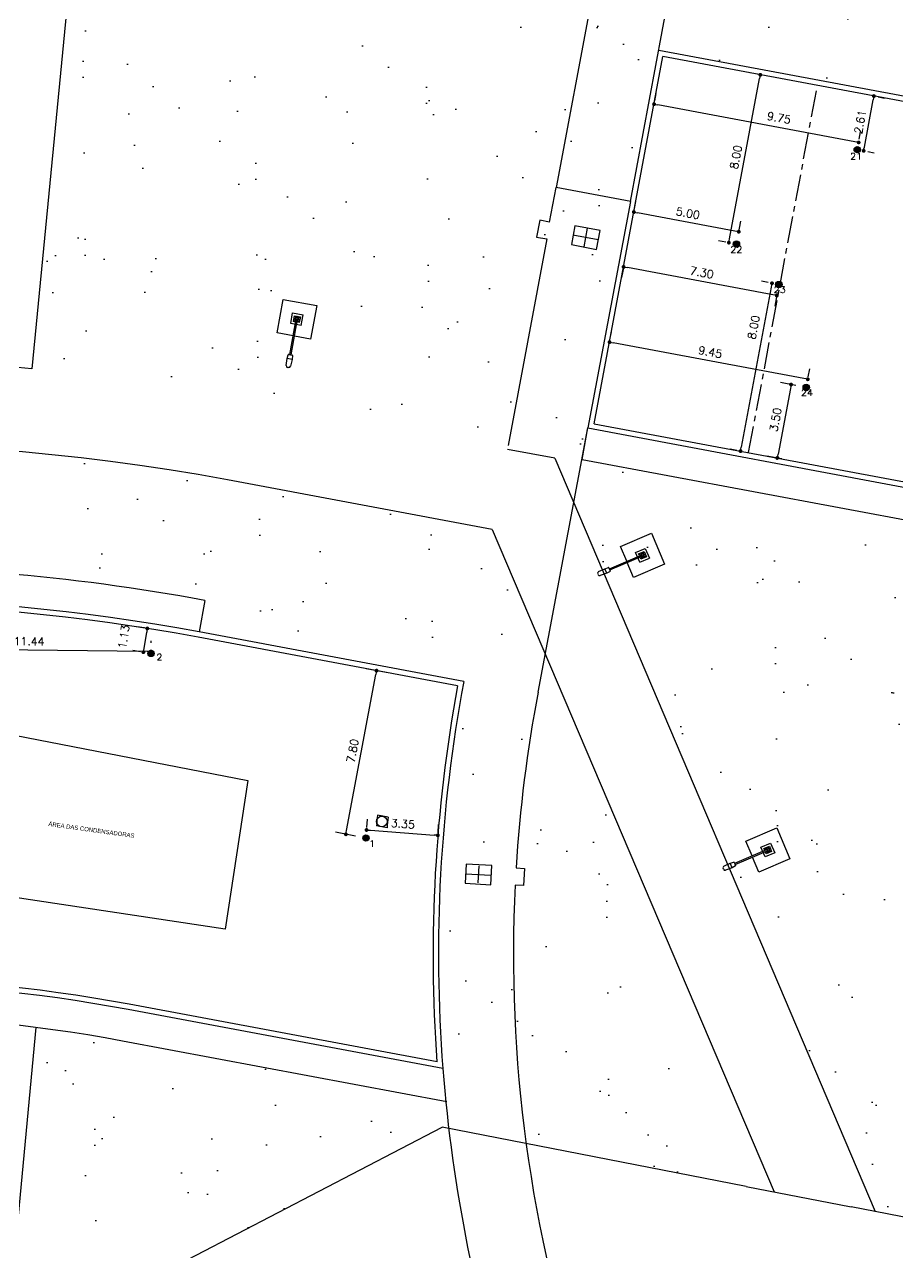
# Model space of a CAD drawing. Header units: metres. Extents: x 1796 to 2240, y -1398 to -687.
# Drawn here: x 1979.8 to 2020.7, y -1213.2 to -1155.6 of the extents above; entities that cross this region are included whole.
import ezdxf

# ---------------------------------------------------------------- set-up
doc = ezdxf.new("R2010")
doc.units = ezdxf.units.M
doc.header["$MEASUREMENT"] = 0
doc.linetypes.add('CENTER', pattern=[2, 1.25, -0.25, 0.25, -0.25])
doc.layers.get('0').update_dxf_attribs({"linetype": 'CONTINUOUS'})
doc.layers.get('Defpoints').update_dxf_attribs({"linetype": 'CONTINUOUS'})
for name, color, linetype in [('ARQUITETURA', 253, 'CONTINUOUS'), ('Cota', 10, 'CONTINUOUS'), ('MARCAÇÕES NA MANTA', 6, 'CONTINUOUS')]:
    doc.layers.add(name, color=color, linetype=linetype)
doc.styles.add('ENGECAD', font='arial.ttf')
doc.styles.add('R60-250', font='romans.shx', dxfattribs={"height": 0.375})
doc.styles.add('S20', font='SIMPLEX.shx', dxfattribs={"width": 1.1, "height": 0.2})
doc.dimstyles.new('250', dxfattribs={"dimtxt": 0.375, "dimasz": 0.18, "dimexe": 0.5, "dimexo": 0.5, "dimgap": 0.225, "dimtad": 1, "dimzin": 1, "dimdsep": 46, "dimtxsty": 'R60-250', "dimblk1": 'DOT', "dimblk2": 'DOT', "dimsah": 1, "dimcen": 0, "dimclrd": 1, "dimclre": 1, "dimclrt": 30, "dimadec": 0, "dimazin": 0, "dimtfac": 1, "dimtmove": 2, "dimatfit": 3, "dimldrblk": 'DOT', "dimfxl": 1, "dimtolj": 1, "dimtzin": 0, "dimarcsym": 0})
pattern_1 = [(350.62296, (1466.5355, -762.2295), (4.08992, 4.08927), [0, -4.56, 0, -5.1, 0, -4.875]), (320.623, (1466.5355, -762.2295), (9.808834, 1.91215), [0, -2.46, 0, -4.11, 0, -1.575]), (280.62296, (1464.013, -759.536), (6.39856, -6.807323), [0, -1.5, 0, -5.4, 0, -7.05]), (270.623, (1464.013, -759.536), (8.08648, -4.78256), [0, -0.75, 0, -3.54, 0, -4.05])]

# ---------------------------------------------------------------- blocks, each defined once
blk = doc.blocks.new('_DOT')
at = {"color": 0, "linetype": 'ByBlock'}
blk.add_line((-0.5, 0), (-1, 0), dxfattribs=at)
at = {"color": 0, "linetype": 'ByBlock', "const_width": 0.5}
blk.add_lwpolyline([(-0.25, 0, 1), (0.25, 0, 1)], format="xyb", close=True, dxfattribs=at)
blk = doc.blocks.new('*D1028')
at = {"layer": 'Cota', "color": 1, "lineweight": -2, "transparency": 16777216}
for p, q in [((2015.937, -1172.544), (2015.227, -1172.411)), ((2015.685, -1172.68), (2015.107, -1175.767)), ((2015.293, -1175.984), (2014.583, -1175.851))]:
    blk.add_line(p, q, dxfattribs=at)
at = {"layer": 'Defpoints', "color": 0, "transparency": 16777216}
for p in [(2016.429, -1172.636), (2015.074, -1175.943), (2015.785, -1176.077)]:
    blk.add_point(p, dxfattribs=at)
at = {"layer": 'Cota', "color": 1, "lineweight": -2, "transparency": 16777216, "xscale": 0.18, "yscale": 0.18, "zscale": 0.18}
for p, rotation in [((2015.718, -1172.503), 79.3932378000195), ((2015.074, -1175.943), 259.3932378000195)]:
    blk.add_blockref('_DOT', p, dxfattribs=dict(at, rotation=rotation))
at = {"layer": 'Cota', "color": 30, "transparency": 16777216, "insert": (2014.991, -1174.147), "char_height": 0.375, "attachment_point": 5, "rotation": 79.39324, "style": 'R60-250'}
blk.add_mtext('\\A1;3.50', dxfattribs=at)
blk = doc.blocks.new('*D1029')
at = {"layer": 'Cota', "color": 1, "lineweight": -2, "transparency": 16777216}
for p, q in [((2007.232, -1170.405), (2007.304, -1170.025)), ((2016.323, -1172.222), (2007.389, -1170.549)), ((2016.521, -1172.145), (2016.592, -1171.764))]:
    blk.add_line(p, q, dxfattribs=at)
at = {"layer": 'Defpoints', "color": 0, "transparency": 16777216}
for p in [(2007.212, -1170.516), (2007.14, -1170.897), (2016.429, -1172.636)]:
    blk.add_point(p, dxfattribs=at)
at = {"layer": 'Cota', "color": 1, "lineweight": -2, "transparency": 16777216, "xscale": 0.18, "yscale": 0.18, "zscale": 0.18}
for p, rotation in [((2007.212, -1170.516), 169.3935661138183), ((2016.5, -1172.255), 349.3935661138184)]:
    blk.add_blockref('_DOT', p, dxfattribs=dict(at, rotation=rotation))
at = {"layer": 'Cota', "color": 30, "transparency": 16777216, "insert": (2011.932, -1170.98), "char_height": 0.375, "attachment_point": 5, "rotation": 349.39357, "style": 'R60-250'}
blk.add_mtext('\\A1;9.45', dxfattribs=at)
blk = doc.blocks.new('*D1030')
at = {"layer": 'Cota', "color": 1, "lineweight": -2, "transparency": 16777216}
for p, q in [((2007.877, -1166.965), (2007.78, -1167.48)), ((2014.871, -1168.299), (2008.049, -1167.022)), ((2015.052, -1168.309), (2014.956, -1168.823))]:
    blk.add_line(p, q, dxfattribs=at)
at = {"layer": 'Defpoints', "color": 0, "transparency": 16777216}
for p in [(2007.969, -1166.474), (2007.872, -1166.988), (2015.144, -1167.817)]:
    blk.add_point(p, dxfattribs=at)
at = {"layer": 'Cota', "color": 1, "lineweight": -2, "transparency": 16777216, "xscale": 0.18, "yscale": 0.18, "zscale": 0.18}
for p, rotation in [((2007.872, -1166.988), 169.3935661138183), ((2015.048, -1168.332), 349.3935661138184)]:
    blk.add_blockref('_DOT', p, dxfattribs=dict(at, rotation=rotation))
at = {"layer": 'Cota', "color": 30, "transparency": 16777216, "insert": (2011.536, -1167.255), "char_height": 0.375, "attachment_point": 5, "rotation": 349.39357, "style": 'R60-250'}
blk.add_mtext('\\A1;7.30', dxfattribs=at)
blk = doc.blocks.new('*D1031')
at = {"layer": 'Cota', "color": 1, "lineweight": -2, "transparency": 16777216}
for p, q in [((2008.337, -1164.508), (2008.445, -1163.929)), ((2013.091, -1165.308), (2008.53, -1164.454)), ((2013.251, -1165.428), (2013.36, -1164.85))]:
    blk.add_line(p, q, dxfattribs=at)
at = {"layer": 'Defpoints', "color": 0, "transparency": 16777216}
for p in [(2008.353, -1164.421), (2008.245, -1164.999), (2013.159, -1165.92)]:
    blk.add_point(p, dxfattribs=at)
at = {"layer": 'Cota', "color": 1, "lineweight": -2, "transparency": 16777216, "xscale": 0.18, "yscale": 0.18, "zscale": 0.18}
for p, rotation in [((2008.353, -1164.421), 169.3935661138203), ((2013.268, -1165.341), 349.3935661138203)]:
    blk.add_blockref('_DOT', p, dxfattribs=dict(at, rotation=rotation))
at = {"layer": 'Cota', "color": 30, "transparency": 16777216, "insert": (2010.886, -1164.475), "char_height": 0.375, "attachment_point": 5, "rotation": 349.39357, "style": 'R60-250'}
blk.add_mtext('\\A1;5.00', dxfattribs=at)
blk = doc.blocks.new('*D1032')
at = {"layer": 'Cota', "color": 1, "lineweight": -2, "transparency": 16777216}
for p, q in [((2009.329, -1159.21), (2009.392, -1158.871)), ((2018.707, -1161.124), (2009.477, -1159.396)), ((2018.912, -1161.005), (2018.976, -1160.666))]:
    blk.add_line(p, q, dxfattribs=at)
at = {"layer": 'Defpoints', "color": 0, "transparency": 16777216}
for p in [(2009.237, -1159.702), (2009.3, -1159.363), (2018.82, -1161.496)]:
    blk.add_point(p, dxfattribs=at)
at = {"layer": 'Cota', "color": 1, "lineweight": -2, "transparency": 16777216, "xscale": 0.18, "yscale": 0.18, "zscale": 0.18}
for p, rotation in [((2009.3, -1159.363), 169.3935661138177), ((2018.884, -1161.157), 349.3935661138177)]:
    blk.add_blockref('_DOT', p, dxfattribs=dict(at, rotation=rotation))
at = {"layer": 'Cota', "color": 30, "transparency": 16777216, "insert": (2015.153, -1160.005), "char_height": 0.375, "attachment_point": 5, "rotation": 349.39357, "style": 'R60-250'}
blk.add_mtext('\\A1;9.75', dxfattribs=at)
blk = doc.blocks.new('*D1033')
at = {"layer": 'Cota', "color": 1, "lineweight": -2, "transparency": 16777216}
for p, q in [((2019.151, -1161.375), (2019.565, -1159.163)), ((2019.792, -1159.023), (2020.09, -1159.078)), ((2019.312, -1161.588), (2019.609, -1161.644))]:
    blk.add_line(p, q, dxfattribs=at)
at = {"layer": 'Defpoints', "color": 0, "transparency": 16777216}
for p in [(2019.301, -1158.931), (2019.598, -1158.986), (2018.82, -1161.496)]:
    blk.add_point(p, dxfattribs=at)
at = {"layer": 'Cota', "color": 1, "lineweight": -2, "transparency": 16777216, "xscale": 0.18, "yscale": 0.18, "zscale": 0.18}
for p, rotation in [((2019.598, -1158.986), 79.39323779998495), ((2019.118, -1161.552), 259.3932377999849)]:
    blk.add_blockref('_DOT', p, dxfattribs=dict(at, rotation=rotation))
at = {"layer": 'Cota', "color": 30, "transparency": 16777216, "insert": (2018.953, -1160.193), "char_height": 0.375, "attachment_point": 5, "rotation": 79.39324, "style": 'R60-250'}
blk.add_mtext('\\A1;2.61', dxfattribs=at)
blk = doc.blocks.new('*D1034')
at = {"layer": 'Cota', "color": 1, "lineweight": -2, "transparency": 16777216}
for p, q in [((2014.14, -1157.964), (2013.786, -1157.898)), ((2012.838, -1165.676), (2014.245, -1158.167)), ((2012.668, -1165.828), (2012.314, -1165.761))]:
    blk.add_line(p, q, dxfattribs=at)
at = {"layer": 'Defpoints', "color": 0, "transparency": 16777216}
for p in [(2014.278, -1157.99), (2014.632, -1158.056), (2013.159, -1165.92)]:
    blk.add_point(p, dxfattribs=at)
at = {"layer": 'Cota', "color": 1, "lineweight": -2, "transparency": 16777216, "xscale": 0.18, "yscale": 0.18, "zscale": 0.18}
for p, rotation in [((2014.278, -1157.99), 79.39323779997832), ((2012.805, -1165.853), 259.3932377999783)]:
    blk.add_blockref('_DOT', p, dxfattribs=dict(at, rotation=rotation))
at = {"layer": 'Cota', "color": 30, "transparency": 16777216, "insert": (2013.136, -1161.846), "char_height": 0.375, "attachment_point": 5, "rotation": 79.39324, "style": 'R60-250'}
blk.add_mtext('\\A1;8.00', dxfattribs=at)
blk = doc.blocks.new('*D1035')
at = {"layer": 'Cota', "color": 1, "lineweight": -2, "transparency": 16777216}
for p, q in [((2014.792, -1167.935), (2013.386, -1175.444)), ((2014.652, -1167.725), (2014.334, -1167.666)), ((2013.18, -1175.589), (2012.861, -1175.529))]:
    blk.add_line(p, q, dxfattribs=at)
at = {"layer": 'Defpoints', "color": 0, "transparency": 16777216}
for p in [(2015.144, -1167.817), (2013.353, -1175.621), (2013.671, -1175.681)]:
    blk.add_point(p, dxfattribs=at)
at = {"layer": 'Cota', "color": 1, "lineweight": -2, "transparency": 16777216, "xscale": 0.18, "yscale": 0.18, "zscale": 0.18}
for p, rotation in [((2014.825, -1167.758), 79.39323780001797), ((2013.353, -1175.621), 259.3932378000179)]:
    blk.add_blockref('_DOT', p, dxfattribs=dict(at, rotation=rotation))
at = {"layer": 'Cota', "color": 30, "transparency": 16777216, "insert": (2013.965, -1169.82), "char_height": 0.375, "attachment_point": 5, "rotation": 79.39324, "style": 'R60-250'}
blk.add_mtext('\\A1;8.00', dxfattribs=at)
blk = doc.blocks.new('*D1059')
at = {"layer": 'Cota', "color": 1, "lineweight": -2, "transparency": 16777216}
for p, q in [((1995.84, -1193.252), (1995.868, -1192.874)), ((1999.181, -1193.502), (1999.209, -1193.124)), ((1996.011, -1193.386), (1998.992, -1193.609))]:
    blk.add_line(p, q, dxfattribs=at)
at = {"layer": 'Defpoints', "color": 0, "transparency": 16777216}
for p in [(1995.803, -1193.75), (1999.172, -1193.623), (1999.143, -1194.001)]:
    blk.add_point(p, dxfattribs=at)
at = {"layer": 'Cota', "color": 1, "lineweight": -2, "transparency": 16777216, "xscale": 0.18, "yscale": 0.18, "zscale": 0.18}
for p, rotation in [((1995.831, -1193.373), 175.716974517362), ((1999.172, -1193.623), 355.716974517362)]:
    blk.add_blockref('_DOT', p, dxfattribs=dict(at, rotation=rotation))
at = {"layer": 'Cota', "color": 30, "transparency": 16777216, "insert": (1997.532, -1193.086), "char_height": 0.375, "attachment_point": 5, "rotation": 355.71697, "style": 'R60-250'}
blk.add_mtext('\\A1;3.35', dxfattribs=at)
blk = doc.blocks.new('*D1061')
at = {"layer": 'Cota', "color": 1, "lineweight": -2, "transparency": 16777216}
for p, q in [((1994.897, -1193.398), (1996.266, -1186.085)), ((1996.747, -1185.992), (1995.808, -1185.816)), ((1995.311, -1193.658), (1994.372, -1193.483))]:
    blk.add_line(p, q, dxfattribs=at)
at = {"layer": 'Defpoints', "color": 0, "transparency": 16777216}
for p in [(1996.299, -1185.908), (1997.238, -1186.084), (1995.803, -1193.75)]:
    blk.add_point(p, dxfattribs=at)
at = {"layer": 'Cota', "color": 1, "lineweight": -2, "transparency": 16777216, "xscale": 0.18, "yscale": 0.18, "zscale": 0.18}
for p, rotation in [((1996.299, -1185.908), 79.39323779997613), ((1994.863, -1193.575), 259.3932377999761)]:
    blk.add_blockref('_DOT', p, dxfattribs=dict(at, rotation=rotation))
at = {"layer": 'Cota', "color": 30, "transparency": 16777216, "insert": (1995.176, -1189.665), "char_height": 0.375, "attachment_point": 5, "rotation": 79.39324, "style": 'R60-250'}
blk.add_mtext('\\A1;7.80', dxfattribs=at)
blk = doc.blocks.new('*D1062')
at = {"layer": 'Cota', "color": 1, "lineweight": -2, "transparency": 16777216}
for p, q in [((1985.423, -1183.906), (1985.066, -1183.848)), ((1985.405, -1184.866), (1985.53, -1184.106)), ((1985.241, -1185.022), (1984.883, -1184.963))]:
    blk.add_line(p, q, dxfattribs=at)
at = {"layer": 'Defpoints', "color": 0, "transparency": 16777216}
for p in [(1985.559, -1183.929), (1985.917, -1183.987), (1985.734, -1185.102)]:
    blk.add_point(p, dxfattribs=at)
at = {"layer": 'Cota', "color": 1, "lineweight": -2, "transparency": 16777216, "xscale": 0.18, "yscale": 0.18, "zscale": 0.18}
for p, rotation in [((1985.559, -1183.929), 80.69568368938832), ((1985.376, -1185.044), 260.6956836893884)]:
    blk.add_blockref('_DOT', p, dxfattribs=dict(at, rotation=rotation))
at = {"layer": 'Cota', "color": 30, "transparency": 16777216, "insert": (1984.456, -1184.321), "char_height": 0.375, "attachment_point": 5, "rotation": 80.69568, "style": 'R60-250'}
blk.add_mtext('\\A1;1.13', dxfattribs=at)
blk = doc.blocks.new('*D1063')
at = {"layer": 'Cota', "color": 1, "lineweight": -2, "transparency": 16777216}
for p, q in [((1974.3, -1184.477), (1974.301, -1184.385)), ((1985.74, -1184.602), (1985.741, -1184.51)), ((1985.555, -1185.008), (1974.476, -1184.887))]:
    blk.add_line(p, q, dxfattribs=at)
at = {"layer": 'Defpoints', "color": 0, "transparency": 16777216}
for p in [(1974.295, -1184.977), (1974.296, -1184.885), (1985.734, -1185.102)]:
    blk.add_point(p, dxfattribs=at)
at = {"layer": 'Cota', "color": 1, "lineweight": -2, "transparency": 16777216, "xscale": 0.18, "yscale": 0.18, "zscale": 0.18}
for p, rotation in [((1974.296, -1184.885), 179.3739300210045), ((1985.735, -1185.01), 359.3739300210045)]:
    blk.add_blockref('_DOT', p, dxfattribs=dict(at, rotation=rotation))
at = {"layer": 'Cota', "color": 30, "transparency": 16777216, "insert": (1980.02, -1184.535), "char_height": 0.375, "attachment_point": 5, "rotation": 359.37393, "style": 'R60-250'}
blk.add_mtext('\\A1;11.44', dxfattribs=at)

msp = doc.modelspace()

# ---------------------------------------------------------------- hatches: boundary and pattern name
at = {"layer": 'ARQUITETURA'}
h = msp.add_hatch(dxfattribs=at)
h.set_pattern_fill('AR-SAND', color=116, scale=3, angle=-46.87704, style=0)
h.set_pattern_definition(pattern_1)
edge = h.paths.add_edge_path()
edge.add_line((2048.41, -1161.912), (2047.65, -1163.919))
edge.add_arc((2015.073, -1249.958), 92, 69.26198, 79.43995)
edge.add_line((2031.934, -1159.516), (2031.658, -1160.99))
edge.add_line((2031.658, -1160.99), (2009.518, -1156.844))
edge.add_line((2009.518, -1156.844), (2011.289, -1147.384))
edge.add_line((2011.289, -1147.384), (2033.265, -1151.499))
edge.add_line((2033.265, -1151.499), (2037.108, -1132.566))
edge.add_line((2037.108, -1132.566), (2028.352, -1123.315))
edge.add_line((2028.352, -1123.315), (2021.935, -1122.012))
edge.add_line((2021.935, -1122.012), (2022.419, -1119.626))
edge.add_arc((2025.457, -1120.243), 3.1, 43.12294, 168.5248, ccw=False)
edge.add_line((2027.72, -1118.124), (2040.231, -1131.482))
edge.add_arc((2039.063, -1132.575), 1.6, -10.3134, 43.12553, ccw=False)
edge.add_line((2040.638, -1132.862), (2037.908, -1147.419))
edge.add_arc((2043.365, -1148.443), 5.552, 169.3787, 228.40336)
edge.add_line((2039.679, -1152.595), (2048.41, -1161.912))
h = msp.add_hatch(dxfattribs=at)
h.set_pattern_fill('AR-SAND', color=116, scale=3, angle=-46.87704, style=0)
h.set_pattern_definition(pattern_1)
h.paths.add_polyline_path([(1984.128, -1141.17), (1983.915, -1144.159), (1982.84, -1144.083), (1980.118, -1171.816), (1989.506, -1172.832), (2002.464, -1175.362), (2004.71, -1163.269), (2008.192, -1163.921), (2011.436, -1147.411), (2007.825, -1146.633), (2008.106, -1145.134)])
h = msp.add_hatch(dxfattribs=at)
h.set_pattern_fill('AR-SAND', color=116, scale=3, angle=-46.87704, style=0)
h.set_pattern_definition(pattern_1)
h.paths.add_polyline_path([(2008.001, -1145.115), (2011.522, -1146.142), (2011.588, -1145.787)])
h.paths.add_polyline_path([(2011.51, -1146.205), (2005.926, -1176.011), (2009.518, -1156.844), (2009.518, -1156.844), (2011.289, -1147.384)])
edge = h.paths.add_edge_path()
edge.add_line((1981.157, -1171.776), (1975.185, -1171.196))
edge.add_line((1975.185, -1171.196), (1977.014, -1152.352))
edge.add_line((1977.014, -1152.352), (1946.456, -1159.903))
edge.add_line((1946.456, -1159.903), (1949.839, -1173.594))
edge.add_arc((1971.325, -1273.05), 101.75, 84.4554, 102.19064, ccw=False)
h = msp.add_hatch(dxfattribs=at)
h.set_pattern_fill('AR-SAND', color=116, scale=3, angle=-46.87704, style=0)
h.set_pattern_definition(pattern_1)
edge = h.paths.add_edge_path()
edge.add_line((2008.19, -1163.921), (2004.721, -1163.271))
edge.add_line((2004.721, -1163.271), (2002.464, -1175.362))
edge.add_line((2002.464, -1175.362), (2005.925, -1176.016))
edge.add_line((2005.925, -1176.016), (2008.209, -1163.924))
h = msp.add_hatch(dxfattribs=at)
h.set_pattern_fill('AR-SAND', color=116, scale=3, angle=-46.87704, style=0)
h.set_pattern_definition(pattern_1)
h.paths.add_polyline_path([(2005.926, -1176.011), (2011.481, -1177.051), (2011.762, -1182.232), (2013.85, -1188.788), (2015.045, -1193.275), (2016.47, -1200.453), (2020.438, -1211.407), (2019.663, -1211.256), (2004.648, -1175.957), (2004.347, -1174.315), (2005.515, -1174.1)])
edge = h.paths.add_edge_path()
edge.add_line((2001.722, -1179.297), (1999.392, -1178.857))
edge.add_line((1999.392, -1178.857), (2000.761, -1183.752))
edge.add_line((2000.761, -1183.752), (2002.49, -1184.228))
edge.add_line((2002.49, -1184.228), (2004.036, -1186.015))
edge.add_line((2004.036, -1186.015), (2004.69, -1192.706))
edge.add_line((2004.69, -1192.706), (2007.184, -1195.369))
edge.add_line((2007.184, -1195.369), (2009.963, -1201.075))
edge.add_line((2009.963, -1201.075), (2013.609, -1210.073))
edge.add_line((2013.609, -1210.073), (2014.922, -1210.329))
edge.add_line((2014.922, -1210.329), (2001.72, -1179.293))
h = msp.add_hatch(dxfattribs=at)
h.set_pattern_fill('AR-SAND', color=116, scale=3, angle=-46.87704, style=0)
h.set_pattern_definition(pattern_1)
h.paths.add_polyline_path([(1968.94, -1175.477), (1969.026, -1177.396), (1972.992, -1177.314), (1980.864, -1177.776), (1990.307, -1179.19), (2001.352, -1181.259), (2001.722, -1179.297), (1989.318, -1176.97), (1984.284, -1176.065), (1972.707, -1175.345)])
h.paths.add_polyline_path([(1965.029, -1177.542), (1964.942, -1175.617), (1962.446, -1175.704), (1953.488, -1176.941), (1938.948, -1180.818), (1927.111, -1185.959), (1914.809, -1193.363), (1907.472, -1199.042), (1908.838, -1200.501), (1915.412, -1195.321), (1922.392, -1190.748), (1929.652, -1186.844), (1937.161, -1183.602), (1948.061, -1180.169), (1955.436, -1178.628)])
h = msp.add_hatch(dxfattribs=at)
h.set_pattern_fill('AR-SAND', color=116, scale=3, angle=-46.87704, style=0)
h.set_pattern_definition(pattern_1)
h.paths.add_polyline_path([(2034.003, -1199.578), (2030.034, -1197.824), (2030.756, -1195.285), (2030.525, -1195.183), (2031.078, -1193.241), (2028.953, -1192.304), (2031.828, -1182.199), (2034.292, -1182.856), (2034.62, -1181.702, 0.00088), (2034.38, -1181.633), (2031.277, -1180.832), (2028.142, -1180.171), (2017.035, -1178.091), (2010.572, -1176.881), (2018.535, -1211.035), (2028.131, -1212.91)])
h = msp.add_hatch(dxfattribs=at)
h.set_pattern_fill('AR-SAND', color=116, scale=3, angle=-46.87704, style=0)
h.set_pattern_definition(pattern_1)
edge = h.paths.add_edge_path()
edge.add_arc((1971.325, -1273.05), 92, 93.82041, 111.90763)
edge.add_line((1936.999, -1187.694), (1937.559, -1189.085))
edge.add_arc((1971.325, -1273.05), 90.5, 111.90763, 114.20354)
edge.add_line((1934.222, -1190.505), (1933.608, -1189.137))
edge.add_arc((1971.325, -1273.05), 92, 114.20328, 121.57407)
edge.add_line((1923.154, -1194.669), (1910.162, -1202.654))
edge.add_line((1910.162, -1202.654), (1908.838, -1200.501))
edge.add_arc((1971.325, -1273.05), 95.75, 93.77161, 130.73854, ccw=False)
edge.add_line((1965.027, -1177.507), (1965.195, -1181.254))
edge = h.paths.add_edge_path()
edge.add_arc((1971.325, -1273.05), 92, 79.39324, 91.32909)
edge.add_line((1969.191, -1181.075), (1969.023, -1177.328))
edge.add_arc((1971.325, -1273.05), 95.75, 79.39324, 91.37788, ccw=False)
edge.add_line((1988.95, -1178.936), (2001.352, -1181.259))
edge.add_line((2001.352, -1181.259), (2013.609, -1210.073))
edge.add_line((2013.609, -1210.073), (1999.373, -1207.291))
edge.add_line((1999.373, -1207.291), (1985.934, -1214.289))
edge.add_line((1985.934, -1214.289), (1979.219, -1214.591))
edge.add_line((1979.219, -1214.591), (1980.336, -1202.624))
edge.add_arc((1971.325, -1273.05), 71, 79.39324, 82.70853, ccw=False)
edge.add_line((1984.394, -1203.263), (1999.541, -1206.1))
edge.add_arc((2068.683, -1199.209), 69.485, 169.39324, 185.69147, ccw=False)
edge.add_line((2000.386, -1186.419), (1987.983, -1184.096))
edge.add_line((1987.983, -1184.096), (1988.26, -1182.622))
at = {"layer": 'MARCAÇÕES NA MANTA'}
h = msp.add_hatch(color=4, dxfattribs=at)
h.dxf.hatch_style = 1
h.paths.add_polyline_path([(2018.97, -1161.496, 1), (2018.67, -1161.496, 1)])
h = msp.add_hatch(color=4, dxfattribs=at)
h.dxf.hatch_style = 1
h.paths.add_polyline_path([(2013.309, -1165.92, 1), (2013.009, -1165.92, 1)])
h = msp.add_hatch(color=4, dxfattribs=at)
h.dxf.hatch_style = 1
h.paths.add_polyline_path([(2015.294, -1167.817, 1), (2014.994, -1167.817, 1)])
h = msp.add_hatch(color=4, dxfattribs=at)
h.dxf.hatch_style = 1
h.paths.add_polyline_path([(2016.579, -1172.636, 1), (2016.279, -1172.636, 1)])
h = msp.add_hatch(color=4, dxfattribs=at)
h.dxf.hatch_style = 1
h.paths.add_polyline_path([(1985.884, -1185.102, 1), (1985.584, -1185.102, 1)])
h = msp.add_hatch(color=4, dxfattribs=at)
h.dxf.hatch_style = 1
h.paths.add_polyline_path([(1995.953, -1193.75, 1), (1995.653, -1193.75, 1)])

# ---------------------------------------------------------------- linework, layer by layer
at = {"layer": 'ARQUITETURA'}
for p, q in [((2010.497, -1132.366), (2004.71, -1163.269)), ((2008.192, -1163.921), (2013.447, -1135.859)), ((1982.843, -1144.054), (1980.153, -1171.767)), ((2031.731, -1161.004), (2009.518, -1156.844)), ((2006.496, -1174.337), (2009.717, -1157.136)), ((2031.685, -1161.25), (2009.717, -1157.136)), ((2004.406, -1164.891), (2004.71, -1163.269)), ((2008.209, -1163.924), (2004.721, -1163.271)), ((2008.192, -1163.921), (2006.204, -1174.537)), ((2003.945, -1164.805), (2003.797, -1165.591)), ((2004.406, -1164.891), (2003.945, -1164.805)), ((2003.797, -1165.591), (2004.277, -1165.681)), ((2005.592, -1165.063), (2005.427, -1165.947)), ((2006.677, -1165.723), (2005.498, -1165.502)), ((2006.772, -1165.284), (2005.592, -1165.063)), ((2006.17, -1165.17), (2006.005, -1166.055)), ((2006.606, -1166.168), (2006.772, -1165.284)), ((2004.277, -1165.681), (2002.464, -1175.362)), ((2005.427, -1165.947), (2006.606, -1166.168)), ((1991.637, -1170.084), (1991.923, -1168.51)), ((1991.923, -1168.51), (1993.497, -1168.795)), ((1993.497, -1168.795), (1993.212, -1170.369)), ((1992.233, -1171.102), (1992.535, -1169.434)), ((1992.277, -1169.641), (1992.366, -1169.149)), ((1992.769, -1169.73), (1992.277, -1169.641)), ((1992.292, -1171.112), (1992.594, -1169.444)), ((1992.366, -1169.149), (1992.858, -1169.238)), ((1992.405, -1169.552), (1992.454, -1169.277)), ((1992.51, -1169.572), (1992.405, -1169.552)), ((1992.429, -1169.417), (1992.478, -1169.426)), ((1992.43, -1169.412), (1992.479, -1169.421)), ((1992.463, -1169.525), (1992.433, -1169.519)), ((1992.448, -1169.522), (1992.445, -1169.537)), ((1992.448, -1169.522), (1992.451, -1169.507)), ((1992.454, -1169.277), (1992.73, -1169.327)), ((1992.499, -1169.323), (1992.47, -1169.318)), ((1992.482, -1169.335), (1992.487, -1169.306)), ((1992.589, -1169.474), (1992.53, -1169.463)), ((1992.594, -1169.444), (1992.535, -1169.434)), ((1992.565, -1169.436), (1992.564, -1169.441)), ((1992.57, -1169.437), (1992.564, -1169.441)), ((1992.564, -1169.441), (1992.569, -1169.442)), ((1992.565, -1169.436), (1992.57, -1169.437)), ((1992.565, -1169.436), (1992.569, -1169.442)), ((1992.57, -1169.437), (1992.569, -1169.442)), ((1992.68, -1169.602), (1992.569, -1169.582)), ((1992.59, -1169.301), (1992.581, -1169.35)), ((1992.595, -1169.302), (1992.586, -1169.351)), ((1992.665, -1169.561), (1992.635, -1169.556)), ((1992.653, -1169.544), (1992.647, -1169.573)), ((1992.655, -1169.458), (1992.705, -1169.467)), ((1992.656, -1169.453), (1992.706, -1169.462)), ((1992.672, -1169.354), (1992.701, -1169.36)), ((1992.73, -1169.327), (1992.68, -1169.602)), ((1992.686, -1169.357), (1992.684, -1169.372)), ((1992.686, -1169.357), (1992.689, -1169.342)), ((1992.769, -1169.73), (1992.858, -1169.238)), ((1992.393, -1170.221), (1991.637, -1170.084)), ((1993.212, -1170.369), (1992.452, -1170.231)), ((1992.069, -1171.61), (1992.114, -1171.283)), ((1992.114, -1171.283), (1992.161, -1171.109)), ((1992.34, -1171.324), (1992.114, -1171.283)), ((1992.184, -1171.093), (1992.341, -1171.121)), ((1992.34, -1171.324), (1992.268, -1171.646)), ((1992.357, -1171.144), (1992.34, -1171.324)), ((1992.175, -1171.707), (1992.134, -1171.699)), ((2003.865, -1186.918), (2006.204, -1174.537)), ((2005.926, -1176.011), (2006.204, -1174.537)), ((2006.204, -1174.537), (2028.418, -1178.697)), ((2004.648, -1175.957), (2002.432, -1175.546)), ((2004.648, -1175.957), (2019.663, -1211.256)), ((2005.926, -1176.011), (2028.142, -1180.171)), ((2001.72, -1179.293), (1989.318, -1176.97)), ((2001.72, -1179.293), (2014.922, -1210.329)), ((2007.723, -1180.089), (2009.174, -1179.472)), ((2009.174, -1179.472), (2009.791, -1180.923)), ((2007.207, -1181.13), (2008.744, -1180.476)), ((2007.23, -1181.185), (2008.767, -1180.531)), ((2008.019, -1180.785), (2007.723, -1180.089)), ((2008.433, -1180.376), (2008.887, -1180.183)), ((2008.626, -1180.829), (2008.433, -1180.376)), ((2008.576, -1180.433), (2008.83, -1180.325)), ((2008.617, -1180.53), (2008.576, -1180.433)), ((2008.638, -1180.447), (2008.611, -1180.458)), ((2008.63, -1180.466), (2008.618, -1180.439)), ((2008.684, -1180.687), (2008.64, -1180.585)), ((2008.938, -1180.579), (2008.684, -1180.687)), ((2008.701, -1180.38), (2008.72, -1180.425)), ((2008.705, -1180.378), (2008.724, -1180.423)), ((2008.74, -1180.542), (2008.717, -1180.488)), ((2008.767, -1180.531), (2008.744, -1180.476)), ((2008.758, -1180.503), (2008.754, -1180.505)), ((2008.754, -1180.505), (2008.756, -1180.509)), ((2008.76, -1180.507), (2008.754, -1180.505)), ((2008.758, -1180.503), (2008.756, -1180.509)), ((2008.76, -1180.507), (2008.756, -1180.509)), ((2008.758, -1180.503), (2008.76, -1180.507)), ((2008.789, -1180.588), (2008.809, -1180.634)), ((2008.794, -1180.586), (2008.813, -1180.632)), ((2008.796, -1180.379), (2008.824, -1180.368)), ((2008.804, -1180.36), (2008.816, -1180.387)), ((2008.83, -1180.325), (2008.938, -1180.579)), ((2008.883, -1180.45), (2008.837, -1180.469)), ((2008.885, -1180.454), (2008.839, -1180.473)), ((2008.903, -1180.554), (2008.876, -1180.565)), ((2008.883, -1180.546), (2008.895, -1180.573)), ((2008.887, -1180.183), (2009.08, -1180.636)), ((2006.699, -1181.27), (2006.993, -1181.13)), ((2006.993, -1181.13), (2007.162, -1181.075)), ((2007.082, -1181.339), (2006.993, -1181.13)), ((2007.188, -1181.085), (2007.249, -1181.23)), ((2008.34, -1181.54), (2008.042, -1180.839)), ((2009.791, -1180.923), (2008.34, -1181.54)), ((2008.626, -1180.829), (2009.08, -1180.636)), ((2008.717, -1180.633), (2008.69, -1180.644)), ((2008.697, -1180.625), (2008.709, -1180.652)), ((2006.677, -1181.41), (2006.661, -1181.372)), ((2007.082, -1181.339), (2006.777, -1181.453)), ((2007.239, -1181.256), (2007.082, -1181.339)), ((1988.26, -1182.622), (1987.983, -1184.096)), ((2000.095, -1186.619), (1987.937, -1184.342)), ((2000.386, -1186.419), (1987.983, -1184.096)), ((1996.793, -1193.275), (1996.299, -1193.182)), ((1996.836, -1192.774), (1996.342, -1192.682)), ((2013.594, -1193.892), (2015.045, -1193.275)), ((2015.045, -1193.275), (2015.662, -1194.726)), ((2013.078, -1194.933), (2014.615, -1194.28)), ((2013.101, -1194.988), (2014.638, -1194.334)), ((2013.89, -1194.588), (2013.594, -1193.892)), ((2014.305, -1194.179), (2014.758, -1193.986)), ((2014.498, -1194.632), (2014.305, -1194.179)), ((2014.447, -1194.236), (2014.701, -1194.128)), ((2014.488, -1194.334), (2014.447, -1194.236)), ((2014.509, -1194.25), (2014.482, -1194.261)), ((2014.501, -1194.269), (2014.49, -1194.242)), ((2014.555, -1194.49), (2014.512, -1194.388)), ((2014.809, -1194.382), (2014.555, -1194.49)), ((2014.572, -1194.183), (2014.591, -1194.228)), ((2014.576, -1194.181), (2014.596, -1194.226)), ((2014.611, -1194.346), (2014.588, -1194.291)), ((2014.638, -1194.334), (2014.615, -1194.28)), ((2014.629, -1194.306), (2014.625, -1194.308)), ((2014.625, -1194.308), (2014.627, -1194.312)), ((2014.631, -1194.31), (2014.625, -1194.308)), ((2014.629, -1194.306), (2014.627, -1194.312)), ((2014.631, -1194.31), (2014.627, -1194.312)), ((2014.629, -1194.306), (2014.631, -1194.31)), ((2014.661, -1194.392), (2014.68, -1194.437)), ((2014.665, -1194.39), (2014.684, -1194.435)), ((2014.668, -1194.182), (2014.695, -1194.171)), ((2014.676, -1194.163), (2014.687, -1194.19)), ((2014.701, -1194.128), (2014.809, -1194.382)), ((2014.754, -1194.253), (2014.709, -1194.272)), ((2014.756, -1194.257), (2014.711, -1194.277)), ((2014.774, -1194.357), (2014.747, -1194.368)), ((2014.755, -1194.349), (2014.766, -1194.376)), ((2014.758, -1193.986), (2014.951, -1194.439)), ((2000.499, -1194.973), (2000.45, -1195.872)), ((2001.698, -1195.04), (2000.499, -1194.973)), ((2012.571, -1195.073), (2012.864, -1194.933)), ((2012.864, -1194.933), (2013.033, -1194.878)), ((2012.953, -1195.142), (2012.864, -1194.933)), ((2013.059, -1194.888), (2013.121, -1195.033)), ((2014.211, -1195.343), (2013.913, -1194.643)), ((2015.662, -1194.726), (2014.211, -1195.343)), ((2014.951, -1194.439), (2014.498, -1194.632)), ((2014.588, -1194.436), (2014.561, -1194.447)), ((2014.569, -1194.428), (2014.58, -1194.455)), ((2000.463, -1195.422), (2001.66, -1195.488)), ((2001.083, -1195.055), (2001.039, -1195.854)), ((2001.648, -1195.939), (2001.698, -1195.04)), ((2002.835, -1195.153), (2003.235, -1195.175)), ((2003.235, -1195.175), (2003.19, -1195.974)), ((2012.548, -1195.214), (2012.532, -1195.175)), ((2012.953, -1195.142), (2012.649, -1195.257)), ((2013.11, -1195.059), (2012.953, -1195.142)), ((2000.45, -1195.872), (2001.648, -1195.939)), ((2003.19, -1195.974), (2002.791, -1195.954)), ((1999.404, -1204.548), (1984.67, -1201.789)), ((1999.131, -1204.242), (1984.716, -1201.543)), ((1980.336, -1202.624), (1979.219, -1214.591)), ((1999.595, -1206.11), (1984.394, -1203.263)), ((1985.934, -1214.289), (1999.373, -1207.291)), ((2013.609, -1210.073), (1999.373, -1207.291)), ((2013.609, -1210.073), (2018.535, -1211.035)), ((2028.131, -1212.91), (2018.535, -1211.035))]:
    msp.add_line(p, q, dxfattribs=at)
at = {"layer": 'ARQUITETURA', "color": 18, "linetype": 'CENTER', "true_color": 0x000000}
msp.add_line((2013.73, -1175.692), (2016.952, -1158.491), dxfattribs=at)
at = {"layer": 'ARQUITETURA'}
msp.add_lwpolyline([(2006.496, -1174.337), (2028.464, -1178.451, -0.210066), (2076.809, -1211.471)], format="xyb", dxfattribs=at)
msp.add_lwpolyline([(1976.138, -1196.058), (1977.153, -1188.502), (1990.266, -1191.05), (1989.209, -1198.021)], close=True, dxfattribs=at)
for centre, radius in [((1992.448, -1169.522), 0.01), ((1992.485, -1169.32), 0.01), ((1992.65, -1169.559), 0.01), ((1992.686, -1169.357), 0.01), ((2008.624, -1180.452), 0.00985), ((2008.81, -1180.373), 0.00985), ((2008.889, -1180.559), 0.00985), ((2008.703, -1180.638), 0.00985), ((1996.549, -1192.975), 0.25), ((2014.495, -1194.256), 0.00985), ((2014.681, -1194.177), 0.00985), ((2014.76, -1194.362), 0.00985), ((2014.574, -1194.442), 0.00985)]:
    msp.add_circle(centre, radius, dxfattribs=at)
for centre, radius, start, end in [((1992.567, -1169.439), 0.09, 277.52046, 238.56042), ((1992.567, -1169.44), 0.081, 279.57566, 236.07349), ((1970.867, -1269.005), 97.681, 84.54489, 103.01501), ((1992.18, -1171.112), 0.02, 79.72887, 169.72887), ((1992.338, -1171.141), 0.02, 349.72887, 79.72887), ((1992.148, -1171.621), 0.08, 172.14159, 259.72887), ((1992.19, -1171.628), 0.08, 259.72887, 347.31615), ((1971.325, -1273.05), 97.75, 79.39324, 130.73854), ((2008.757, -1180.506), 0.0887, 220.83437, 181.87433), ((2008.757, -1180.506), 0.0798, 222.88957, 179.3874), ((1971.325, -1273.05), 92, 79.39324, 91.32909), ((2007.17, -1181.093), 0.0197, 23.04278, 113.04278), ((2006.733, -1181.341), 0.0788, 115.4555, 203.04278), ((2006.75, -1181.38), 0.0788, 203.04278, 290.63006), ((2007.231, -1181.238), 0.0197, 293.04278, 23.04278), ((1971.325, -1273.05), 90.5, 79.39324, 121.57407), ((1971.325, -1273.05), 90.25, 79.39324, 121.57407), ((2068.683, -1199.209), 69.735, 169.59864, 184.13932), ((2068.683, -1199.209), 69.485, 169.39324, 184.40691), ((2068.814, -1199.224), 66.104, 169.2713, 176.46927), ((2068.683, -1199.209), 72.635, 174.84432, 175.24065), ((2068.683, -1199.209), 72.135, 174.88222, 175.28133), ((2014.628, -1194.309), 0.0887, 220.83437, 181.87433), ((2014.628, -1194.309), 0.0798, 222.88957, 179.3874), ((2013.041, -1194.896), 0.0197, 23.04278, 113.04278), ((2012.605, -1195.144), 0.0788, 115.4555, 203.04278), ((2012.621, -1195.183), 0.0788, 203.04278, 290.63006), ((2013.103, -1195.041), 0.0197, 293.04278, 23.04278), ((2068.683, -1199.209), 65.973, 177.1722, 198.33126), ((1971.325, -1273.05), 72.75, 79.39324, 121.57407), ((1971.325, -1273.05), 72.5, 79.39324, 121.57407), ((1971.325, -1273.05), 71, 79.39324, 121.57408), ((2068.683, -1199.209), 69.483, 184.40839, 198.34882)]:
    msp.add_arc(centre, radius, start, end, dxfattribs=at)
at = {"layer": 'MARCAÇÕES NA MANTA', "color": 5}
for centre in [(2018.82, -1161.496), (2013.159, -1165.92), (2015.144, -1167.817), (2016.429, -1172.636), (1985.734, -1185.102), (1995.803, -1193.75)]:
    msp.add_circle(centre, 0.15, dxfattribs=at)

# ---------------------------------------------------------------- texts
at = {"layer": 'ARQUITETURA', "style": 'ENGECAD'}
msp.add_text('ÁREA DAS CONDENSADORAS', height=0.2, rotation=352.06048, dxfattribs=at).set_placement((1980.916, -1193.185))
at = {"layer": 'MARCAÇÕES NA MANTA', "style": 'S20', "width": 1.1}
for s, p in [('21 ', (2018.485, -1161.954)), ('22 ', (2012.874, -1166.326)), ('23 ', (2014.907, -1168.208)), ('24', (2016.182, -1173.036)), ('2', (1985.987, -1185.421)), ('1', (1995.946, -1194.159))]:
    msp.add_text(s, height=0.3, dxfattribs=at).set_placement(p)

# ---------------------------------------------------------------- dimensions: what is measured, and where the dimension line sits
at = {"layer": 'Cota'}
for p1, p2, distance, picture, middle in [((2013.159, -1165.92), (2014.632, -1158.056), 0.36, '*D1034', (2013.136, -1161.846)), ((2018.82, -1161.496), (2019.301, -1158.931), -0.303, '*D1033', (2018.953, -1160.193)), ((2013.159, -1165.92), (2008.245, -1164.999), -0.589, '*D1031', (2010.886, -1164.475)), ((2015.144, -1167.817), (2007.969, -1166.474), 0.524, '*D1030', (2011.536, -1167.255)), ((2016.429, -1172.636), (2007.14, -1170.897), -0.388, '*D1029', (2011.932, -1170.98)), ((2016.429, -1172.636), (2015.785, -1176.077), -0.723, '*D1028', (2014.991, -1174.147)), ((1985.734, -1185.102), (1985.917, -1183.987), 0.363, '*D1062', (1984.456, -1184.321)), ((1985.734, -1185.102), (1974.295, -1184.977), -0.092, '*D1063', (1980.02, -1184.535)), ((1995.803, -1193.75), (1997.238, -1186.084), 0.956, '*D1061', (1995.176, -1189.665)), ((1995.803, -1193.75), (1999.143, -1194.001), 0.379, '*D1059', (1997.532, -1193.086))]:
    dim = msp.add_aligned_dim(p1=p1, p2=p2, distance=distance, dimstyle='250', dxfattribs=at)
    dim.commit()
    dim.dimension.update_dxf_attribs({"geometry": picture, "text_midpoint": middle})
for base, p1, p2, angle, picture, middle in [((2009.3, -1159.363), (2018.82, -1161.496), (2009.237, -1159.702), 169.39357, '*D1032', (2015.153, -1160.005)), ((2013.353, -1175.621), (2015.144, -1167.817), (2013.671, -1175.681), 259.39324, '*D1035', (2013.965, -1169.82))]:
    dim = msp.add_linear_dim(base=base, p1=p1, p2=p2, angle=angle, dimstyle='250', dxfattribs=at)
    dim.commit()
    dim.dimension.update_dxf_attribs({"geometry": picture, "text_midpoint": middle, "dimtype": 161})

doc.saveas('drawing.dxf')
